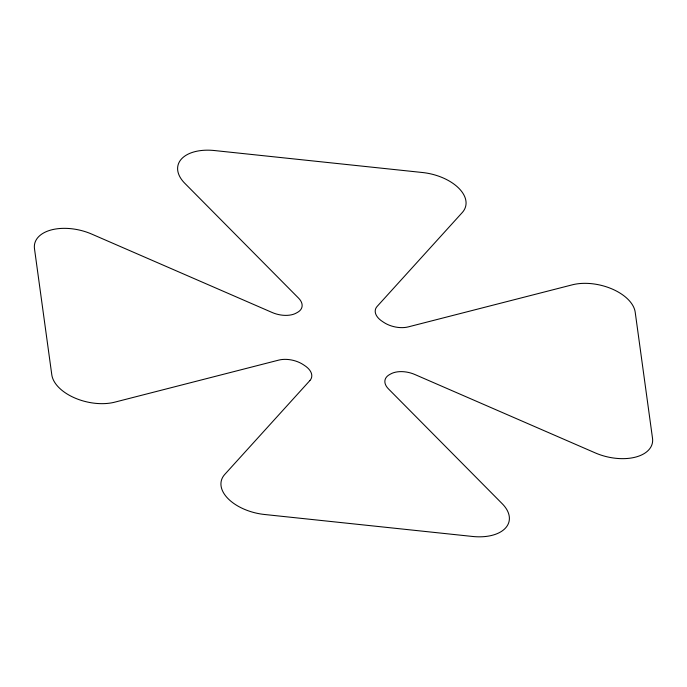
<?xml version="1.0" encoding="UTF-8"?>
<svg xmlns="http://www.w3.org/2000/svg" width="687" height="687" viewBox="0 0 687 687"><rect width="100%" height="100%" fill="white"/><g stroke="black" fill="none" stroke-linecap="round" stroke-linejoin="round"><path stroke-width="1.03" d="M309.88 380.564L224.769 474.416A40.911 23.41 13.2 0 0 264.443 514.477L472.536 536.461A40.911 23.41 13.2 0 0 502.223 503.726L388.438 388.868A20.455 11.705 13.2 0 1 389.769 374.475A62.354 35.681 13.2 0 0 390.731 373.943A20.455 11.705 13.2 0 1 414.802 374.484L595.328 452.931A40.911 23.41 13.2 0 0 652.513 438.263L635.2 312.19A40.911 23.41 13.2 0 0 572.237 284.839L408.258 326.892A20.455 11.705 13.2 0 1 383.638 322.289A62.354 35.681 13.2 0 0 382.496 321.533A20.455 11.705 13.2 0 1 377.12 306.436L462.231 212.584A40.911 23.41 13.2 0 0 422.557 172.523L214.464 150.539A40.911 23.41 13.2 0 0 184.777 183.274L298.562 298.132A20.455 11.705 13.2 0 1 297.231 312.525A62.354 35.681 13.2 0 0 296.269 313.057A20.455 11.705 13.2 0 1 272.198 312.516L91.672 234.069A40.911 23.41 13.2 0 0 34.487 248.737L51.8 374.81A40.911 23.41 13.2 0 0 114.763 402.161L278.742 360.108A20.455 11.705 13.2 0 1 303.362 364.711A62.354 35.681 13.2 0 0 304.504 365.467A20.455 11.705 13.2 0 1 309.88 380.564"/></g></svg>
